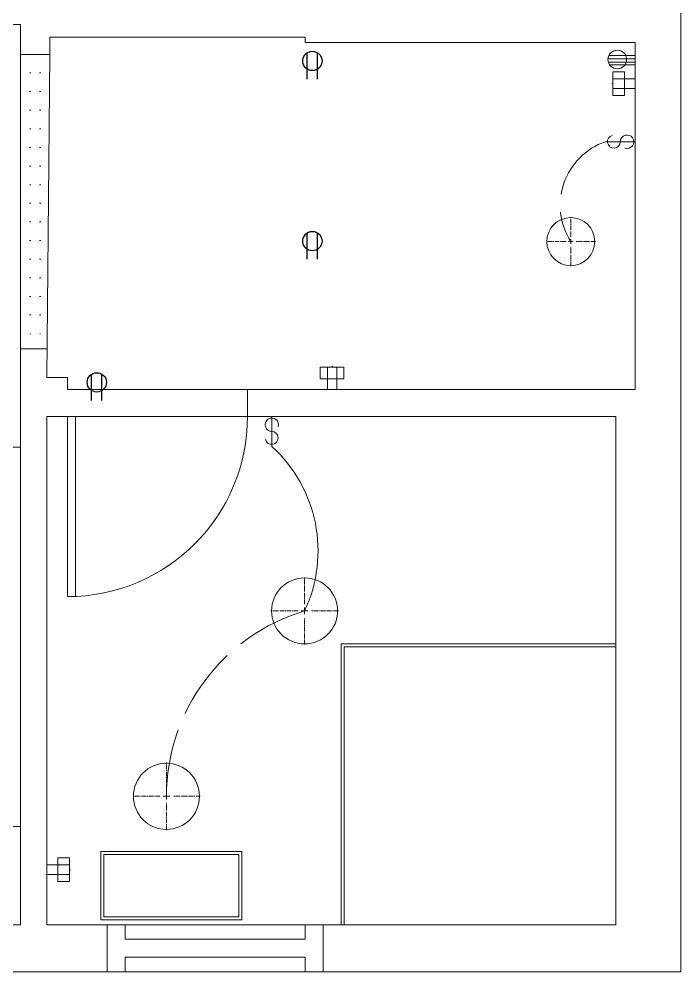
# Model space of a CAD drawing. Header units: inches. Extents: x -179 to 699, y -214 to 464.
# Drawn here: x 425.7 to 536, y 48.2 to 206.8 of the extents above; entities that cross this region are included whole.
import ezdxf
from ezdxf.enums import TextEntityAlignment as Align

# ---------------------------------------------------------------- set-up
doc = ezdxf.new("R2010")
doc.units = ezdxf.units.IN
doc.header["$MEASUREMENT"] = 0
for name, pattern in [('ACAD_ISO02W100', [15, 12, -3]), ('ACAD_ISO07W100', [3, 0, -3]), ('CENTER2', [1.125, 0.75, -0.125, 0.125, -0.125])]:
    doc.linetypes.add(name, pattern=pattern)
doc.layers.get('0').update_dxf_attribs({"color": 1, "lineweight": 9})
for name, color, linetype, lineweight in [('A101-Floorplan-1st-floor', 7, 'Continuous', 9), ('E101-Electrical-1st-floor', 7, 'Continuous', 9), ('E201-Electrical-2nd-floor', 7, 'Continuous', 9)]:
    doc.layers.add(name, color=color, linetype=linetype, lineweight=lineweight)
doc.layers.get('E201-Electrical-2nd-floor').off()
doc.styles.add('Reg', font='Arial.ttf', dxfattribs={"height": 3})

# ---------------------------------------------------------------- blocks, each defined once
blk = doc.blocks.new('cgri')
at = {"layer": ''}
for p, q in [((291.65, 54.83), (291.65, 59.21)), ((293.38, 54.83), (293.38, 59.22))]:
    blk.add_line(p, q, dxfattribs=at)
blk.add_circle((292.52, 57.86), 1.61, dxfattribs=at)
blk = doc.blocks.new('*U11')
at = {"layer": 'E201-Electrical-2nd-floor'}
blk.add_blockref('cgri', (0, 0), dxfattribs=at)
at = {"style": 'Reg'}
blk.add_attdef('ID', text='', height=3, dxfattribs=at).set_placement((292.6, 61.43), align=Align.MIDDLE_CENTER)
blk = doc.blocks.new('id-88-spst-switch')
at = {"layer": 'E101-Electrical-1st-floor'}
blk.add_line((5, 0), (0, 0), dxfattribs=at)
for points in [[(1.75, 1.06, 3.139408), (2.5, 0, 3.139408)], [(2.5, 0, -2.004555), (3.85, -1.06)]]:
    blk.add_lwpolyline(points, format="xyb", dxfattribs=at)
blk = doc.blocks.new('one-gfci-duplex')
at = {"layer": 'E101-Electrical-1st-floor'}
for p, q in [((0.21, 1.95), (2.15, 1.95)), ((0.21, -1.97), (0.21, 1.95)), ((0.21, 1.95), (2.15, 1.95)), ((2.15, 1.95), (2.15, -1.97)), ((0, 0), (0.21, 0)), ((3.94, 0.78), (0.21, 0.78)), ((0.21, 0.78), (3.94, 0.78)), ((3.94, -0.79), (0.21, -0.79)), ((2.15, -1.97), (0.21, -1.97))]:
    blk.add_line(p, q, dxfattribs=at)
blk = doc.blocks.new('*U127')
at = {"layer": 'E101-Electrical-1st-floor', "color": 0, "linetype": 'CENTER2', "transparency": 16777216}
for p, q in [((0, 1.1), (0, 5.62)), ((-5.62, 0), (-1.1, 0)), ((0, -5.62), (0, -1.1)), ((1.1, 0), (5.62, 0))]:
    blk.add_line(p, q, dxfattribs=at)
at = {"layer": 'E101-Electrical-1st-floor', "color": 0, "linetype": 'Continuous', "transparency": 16777216}
for p, q in [((0, -0.55), (0, 0.55)), ((-0.55, 0), (0.55, 0))]:
    blk.add_line(p, q, dxfattribs=at)
blk = doc.blocks.new('*U128')
at = {"layer": 'E101-Electrical-1st-floor', "color": 0, "linetype": 'CENTER2', "transparency": 16777216}
for p, q in [((0, 1.1), (0, 5.62)), ((-5.62, 0), (-1.1, 0)), ((0, -5.62), (0, -1.1)), ((1.1, 0), (5.62, 0))]:
    blk.add_line(p, q, dxfattribs=at)
at = {"layer": 'E101-Electrical-1st-floor', "color": 0, "linetype": 'Continuous', "transparency": 16777216}
for p, q in [((0, -0.55), (0, 0.55)), ((-0.55, 0), (0.55, 0))]:
    blk.add_line(p, q, dxfattribs=at)
blk = doc.blocks.new('240v-duplex')
at = {"layer": 'E101-Electrical-1st-floor'}
for p, q in [((0, 6.22), (0, 0)), ((0.62, 6.51), (0.62, 0)), ((1.38, 6.59), (1.38, 0)), ((2.25, 6.36), (2.25, 0))]:
    blk.add_line(p, q, dxfattribs=at)
blk.add_circle((1.25, 4.35), 2.25, dxfattribs=at)
blk = doc.blocks.new('*U129')
at = {"layer": 'E101-Electrical-1st-floor', "color": 0, "linetype": 'CENTER2', "transparency": 16777216}
for p, q in [((0, 0.8), (0, 4.12)), ((-4.12, 0), (-0.8, 0)), ((0.8, 0), (4.12, 0)), ((0, -4.12), (0, -0.8))]:
    blk.add_line(p, q, dxfattribs=at)
at = {"layer": 'E101-Electrical-1st-floor', "color": 0, "linetype": 'Continuous', "transparency": 16777216}
for p, q in [((-0.4, 0), (0.4, 0)), ((0, -0.4), (0, 0.4))]:
    blk.add_line(p, q, dxfattribs=at)

msp = doc.modelspace()

# ---------------------------------------------------------------- linework, layer by layer
at = {"layer": 'A101-Floorplan-1st-floor'}
for p, q in [((425.94, 205.96), (425.94, 200.96)), ((430.82, 203.83), (434.94, 203.83)), ((425.94, 200.96), (430.82, 200.96)), ((430.38, 151.91), (425.94, 151.91)), ((430.34, 151.91), (425.94, 151.91)), ((463.75, 140.66), (463.75, 145.16)), ((433.75, 140.66), (433.75, 110.66)), ((435.12, 140.66), (435.12, 110.66)), ((479.37, 56.04), (479.37, 102.79)), ((479.37, 102.79), (525.12, 102.79)), ((479.87, 102.29), (525.12, 102.29)), ((479.87, 56.04), (479.87, 102.29)), ((440.35, 56.04), (440.35, 48.17)), ((443.35, 56.04), (443.35, 53.61)), ((473.35, 53.61), (473.35, 56.04)), ((476.35, 48.17), (476.35, 56.04)), ((473.35, 53.61), (443.35, 53.61)), ((443.35, 50.61), (443.35, 48.17)), ((473.35, 50.61), (443.35, 50.61)), ((473.35, 48.17), (473.35, 50.61))]:
    msp.add_line(p, q, dxfattribs=at)
at = {"layer": 'A101-Floorplan-1st-floor', "linetype": 'ACAD_ISO07W100'}
for p, q in [((427.57, 200.96), (427.57, 154.35)), ((429.19, 200.96), (429.19, 154.35))]:
    msp.add_line(p, q, dxfattribs=at)
at = {"layer": 'A101-Floorplan-1st-floor'}
for points in [[(289.1, 359.41), (535.97, 359.41), (535.97, 48.17), (90.69, 48.17), (90.69, 206.04), (54.57, 206.04), (54.57, 463.76), (289.1, 463.76)], [(430.34, 147.16), (430.82, 200.96), (430.82, 203.83), (473.35, 203.83), (473.35, 202.91), (528.37, 202.91), (528.37, 145.16), (433.75, 145.16), (433.75, 147.16)], [(430.34, 140.66), (430.34, 56.04), (525.12, 56.04), (525.12, 140.66)], [(425.94, 72.41), (425.94, 135.54), (413.82, 135.54), (413.82, 72.41)], [(439.32, 56.85), (439.32, 68.22), (462.81, 68.22), (462.81, 56.85)], [(439.82, 57.35), (439.82, 67.72), (462.31, 67.72), (462.31, 57.35)]]:
    msp.add_lwpolyline(points, close=True, dxfattribs=at)
msp.add_lwpolyline([(99.19, 56.04), (425.94, 56.04), (425.94, 205.96), (394.6, 205.96), (394.6, 205.99), (99.19, 206.02), (99.19, 56.04)], dxfattribs=at)
msp.add_arc((433.75, 140.66), 30, 270, 0, dxfattribs=at)
at = {"layer": 'E101-Electrical-1st-floor'}
for centre, radius in [((517.62, 169.79), 4), ((473.27, 108.29), 5.5), ((450.25, 77.41), 5.5)]:
    msp.add_circle(centre, radius, dxfattribs=at)
at = {"layer": 'E101-Electrical-1st-floor', "linetype": 'ACAD_ISO02W100'}
for centre, radius, start, end in [((527.07, 175.83), 11.22, 109.2688, 212.5738), ((482.46, 77.41), 32.21, 106.5718, 180)]:
    msp.add_arc(centre, radius, start, end, dxfattribs=at)
at = {"layer": 'E101-Electrical-1st-floor'}
msp.add_arc((452.07, 118.29), 23.44, 334.7497, 47.842, dxfattribs=at)

# ---------------------------------------------------------------- block references
at = {"layer": 'E101-Electrical-1st-floor', "xscale": 0.6898887685141373, "yscale": 0.6898887685141373, "zscale": 0.6898887685141373, "rotation": 89.99999999999999}
msp.add_blockref('240v-duplex', (528.37, 199.24), dxfattribs=at)
at = {"layer": 'E101-Electrical-1st-floor'}
msp.add_blockref('one-gfci-duplex', (524.43, 196.09), dxfattribs=at)
for name, p, rotation in [('id-88-spst-switch', (528.37, 186.41), 180), ('one-gfci-duplex', (477.85, 149.1), 270), ('id-88-spst-switch', (467.81, 140.66), 270), ('one-gfci-duplex', (434.28, 65.19), 180)]:
    msp.add_blockref(name, p, dxfattribs=dict(at, rotation=rotation))
at = {"layer": 'E101-Electrical-1st-floor', "linetype": 'CENTER2', "rotation": 89.99999999999999}
for name, p in [('*U129', (517.62, 169.79)), ('*U127', (473.27, 108.29)), ('*U128', (450.25, 77.41))]:
    msp.add_blockref(name, p, dxfattribs=at)
at = {"layer": 'E201-Electrical-2nd-floor'}
for p in [(182.04, 142), (182.04, 112), (146.13, 88.48)]:
    msp.add_blockref('*U11', p, dxfattribs=at)

doc.saveas('drawing.dxf')
